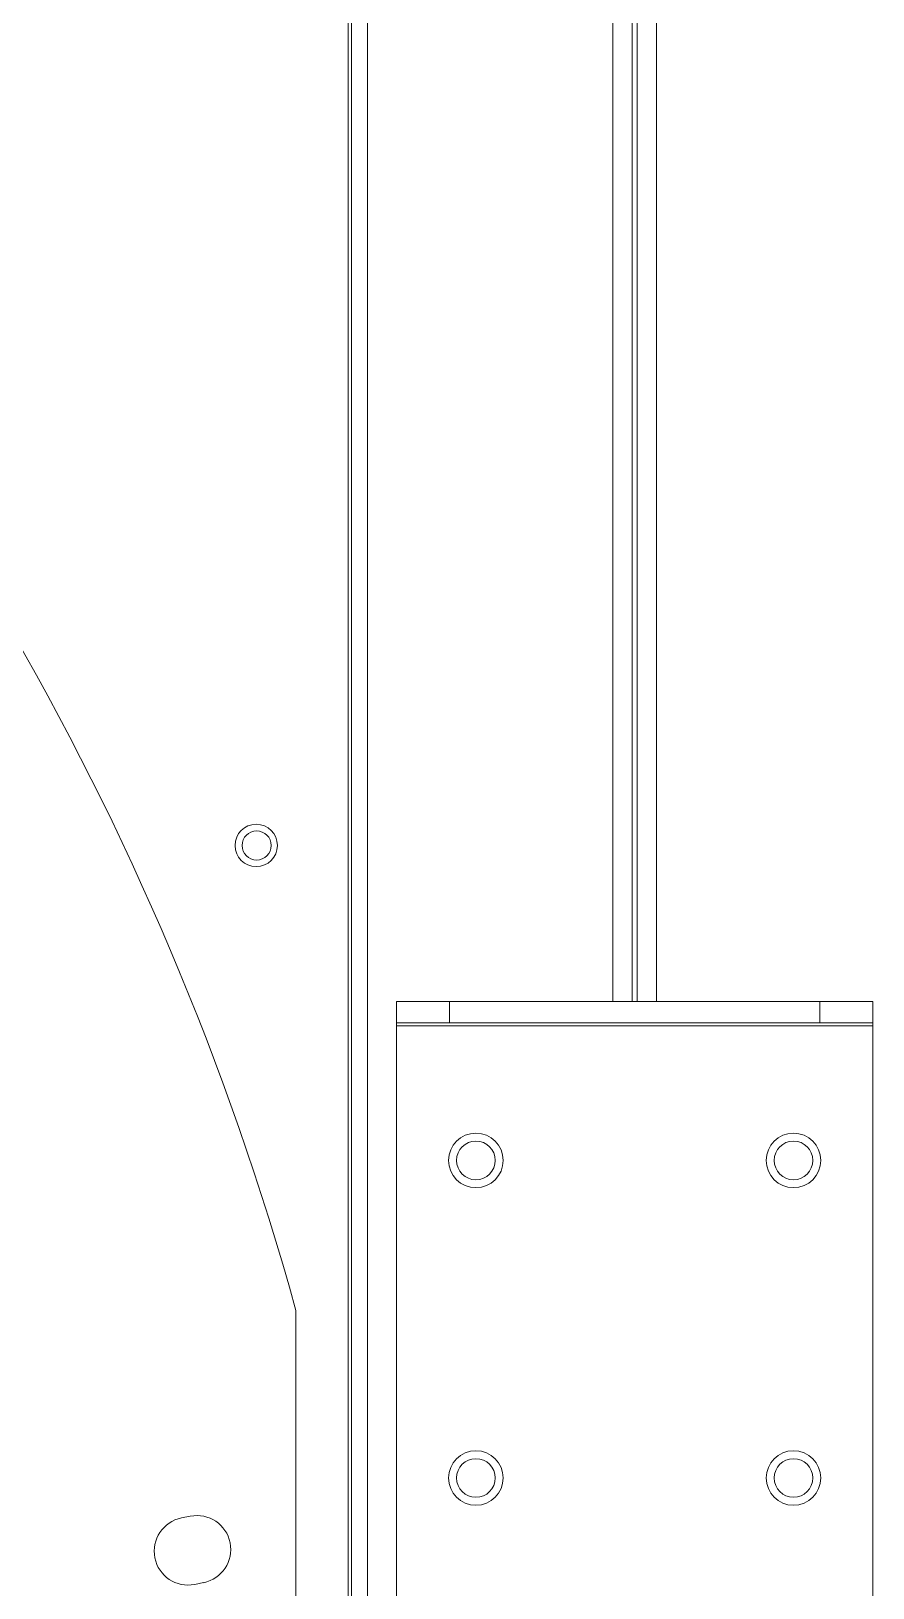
# Model space of a CAD drawing. Header units: millimetres. Extents: x 113490 to 142599, y -20467 to 115.
# Drawn here: x 134159.7 to 134318.7, y -11265.2 to -10971.1 of the extents above; entities that cross this region are included whole.
import ezdxf

# ---------------------------------------------------------------- set-up
doc = ezdxf.new("R2010")
doc.units = ezdxf.units.MM
doc.layers.add('DV3_0', color=7, linetype='Continuous')

msp = doc.modelspace()

# ---------------------------------------------------------------- linework, layer by layer
at = {"layer": 'DV3_0', "color": 7, "linetype": 'Continuous', "lineweight": 20}
for p, q in [((134219.64, -9845.59), (134219.64, -11865.47)), ((134269.64, -11154.49), (134269.64, -10494.49)), ((134277.84, -11154.49), (134277.84, -10494.49)), ((134228.74, -11159.09), (134318.74, -11159.09))]:
    msp.add_line(p, q, dxfattribs=at)
at = {"layer": 'DV3_0', "color": 7, "linetype": 'Continuous', "lineweight": 15}
for p, q in [((134220.24, -9857.26), (134220.24, -11851.51)), ((134223.24, -9857.26), (134223.24, -11851.51)), ((134273.24, -11154.49), (134273.24, -10494.49)), ((134274.24, -11154.49), (134274.24, -10494.49)), ((134228.74, -11158.49), (134228.74, -11154.49)), ((134228.74, -11154.49), (134238.74, -11154.49)), ((134238.74, -11154.49), (134308.74, -11154.49)), ((134238.74, -11154.49), (134238.74, -11158.49)), ((134308.74, -11158.49), (134308.74, -11154.49)), ((134308.74, -11154.49), (134318.74, -11154.49)), ((134318.74, -11154.49), (134318.74, -11158.49)), ((134228.74, -11158.49), (134228.74, -11159.09)), ((134238.74, -11158.49), (134228.74, -11158.49)), ((134228.74, -11159.09), (134228.74, -11269.89)), ((134238.74, -11158.49), (134308.74, -11158.49)), ((134318.74, -11158.49), (134308.74, -11158.49)), ((134318.74, -11158.49), (134318.74, -11159.09)), ((134318.74, -11159.09), (134318.74, -11269.89)), ((134209.74, -11507.16), (134209.74, -11212.82)), ((134189.79, -11251.71), (134188.13, -11252.04)), ((134190.62, -11264.6), (134192.29, -11264.26))]:
    msp.add_line(p, q, dxfattribs=at)
for centre, radius in [((134202.24, -11124.99), 4), ((134202.32, -11124.99), 2.75), ((134243.74, -11184.49), 5.15), ((134243.74, -11184.49), 3.65), ((134303.74, -11184.49), 5.15), ((134303.74, -11184.49), 3.65), ((134243.74, -11244.49), 5.15), ((134303.74, -11244.49), 5.15), ((134243.74, -11244.49), 3.65), ((134303.74, -11244.49), 3.65)]:
    msp.add_circle(centre, radius, dxfattribs=at)
for centre, radius, start, end in [((133678.24, -11359.99), 551.5, 15.4775, 74.5225), ((134189.37, -11258.32), 6.4, 101.25, 281.25), ((134191.04, -11257.99), 6.4, 281.25, 101.25)]:
    msp.add_arc(centre, radius, start, end, dxfattribs=at)

doc.saveas('drawing.dxf')
